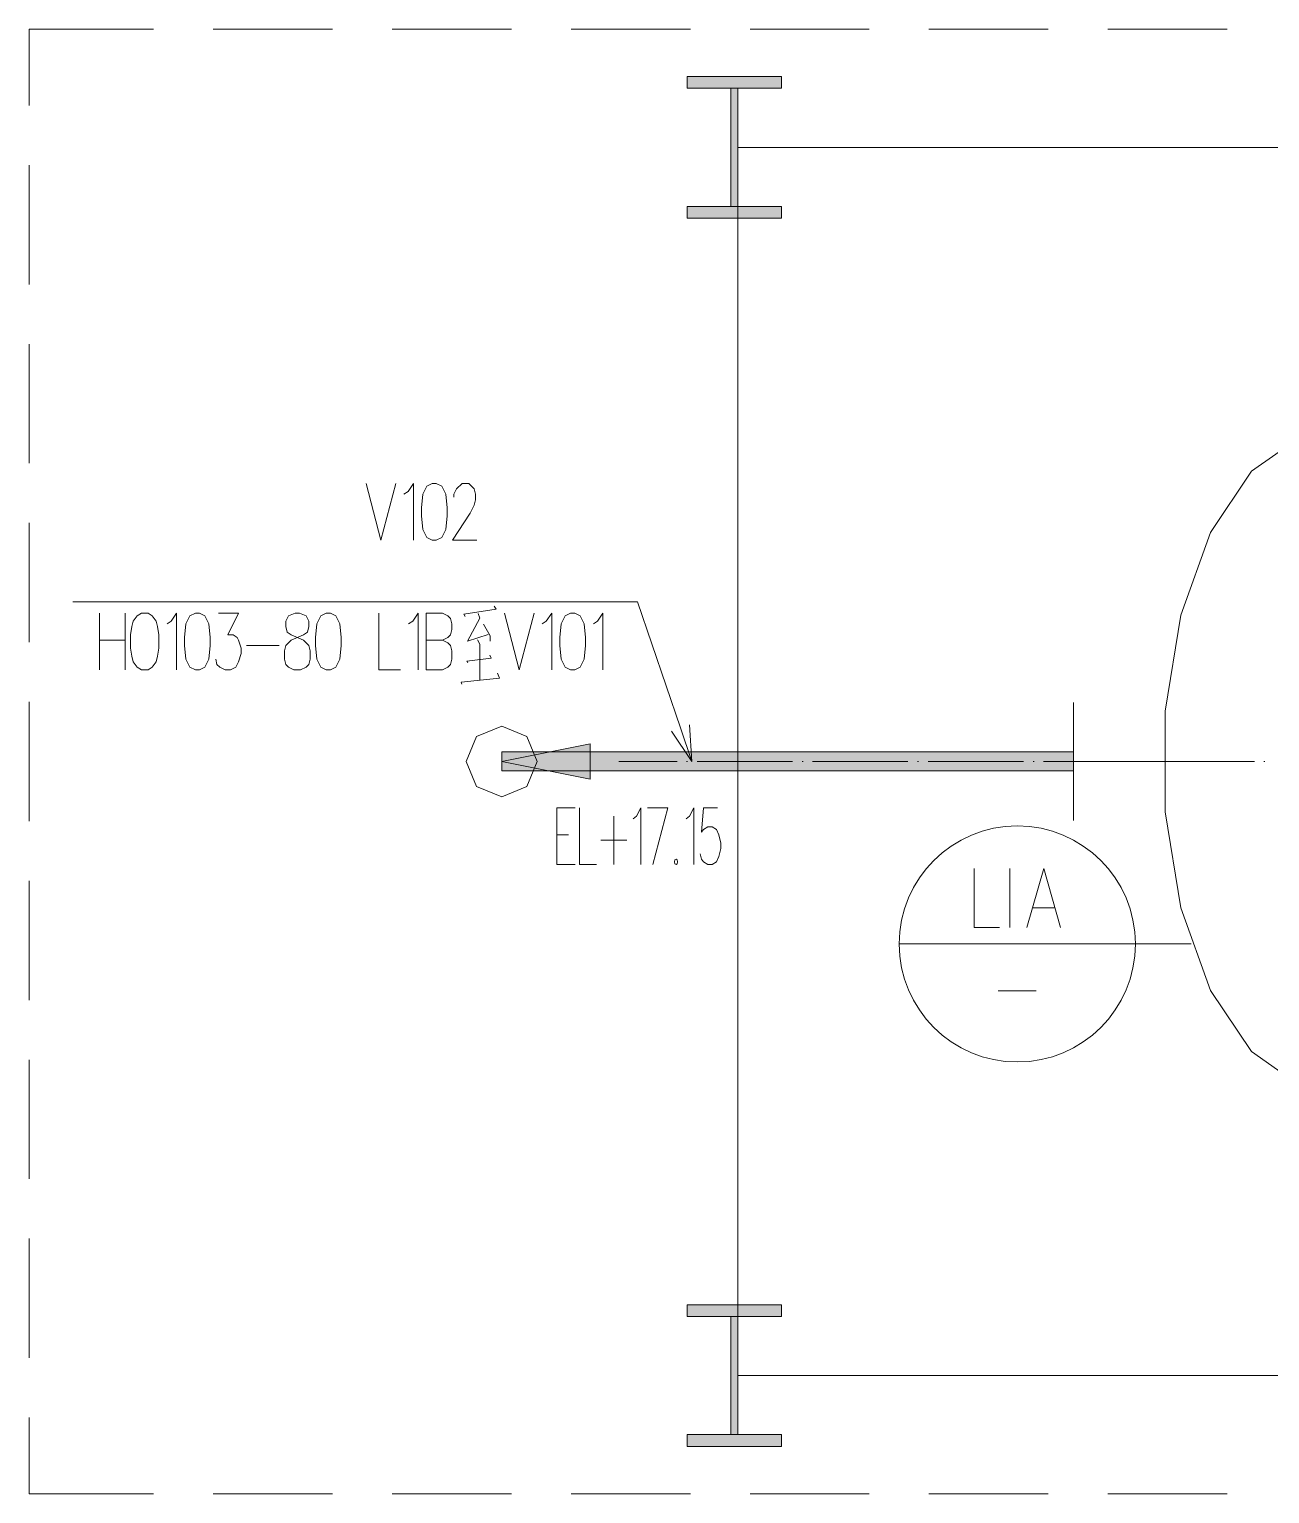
# Model space of a CAD drawing. Header units: millimetres. Extents: x 210 to 63265, y -7201 to 22496.
# Drawn here: x 47267 to 49892, y 9073 to 12173 of the extents above; entities that cross this region are included whole.
import ezdxf

# ---------------------------------------------------------------- set-up
doc = ezdxf.new("R2010")
doc.units = ezdxf.units.MM

msp = doc.modelspace()

# ---------------------------------------------------------------- hatches: boundary and pattern name
h = msp.add_hatch(color=0)
h.dxf.hatch_style = 2
h.paths.add_polyline_path([(48659.1, 12048.1), (48659.1, 12073), (48859.1, 12073), (48859.1, 12048.1)])
h = msp.add_hatch(color=0)
h.dxf.hatch_style = 2
h.paths.add_polyline_path([(48766.6, 12048.1), (48766.6, 11798), (48751.6, 11798), (48751.6, 12048.1)])
h = msp.add_hatch(color=0)
h.dxf.hatch_style = 2
h.paths.add_polyline_path([(48659.1, 11798), (48659.1, 11773.2), (48859.1, 11773.2), (48859.1, 11798)])
h = msp.add_hatch(color=0)
h.dxf.hatch_style = 2
h.paths.add_polyline_path([(48266.6, 10623.2), (48454.1, 10585.7), (48454.1, 10660.6)])
h = msp.add_hatch(color=0)
h.dxf.hatch_style = 2
h.paths.add_polyline_path([(49476.6, 10643.3), (49476.6, 10603.2), (48266.6, 10603.2), (48266.6, 10643.3)])
h = msp.add_hatch(color=0)
h.dxf.hatch_style = 2
h.paths.add_polyline_path([(48659.1, 9448.3), (48659.1, 9473.3), (48859.1, 9473.3), (48859.1, 9448.3)])
h = msp.add_hatch(color=0)
h.dxf.hatch_style = 2
h.paths.add_polyline_path([(48766.6, 9448.3), (48766.6, 9198.3), (48751.6, 9198.3), (48751.6, 9448.3)])
h = msp.add_hatch(color=0)
h.dxf.hatch_style = 2
h.paths.add_polyline_path([(48659.1, 9198.3), (48659.1, 9173.3), (48859.1, 9173.3), (48859.1, 9198.3)])

# ---------------------------------------------------------------- linework, layer by layer
at = {"color": 0, "lineweight": 0}
for points in [[(47266.6, 12011.8), (47266.6, 12173)], [(47266.6, 12173), (47529.7, 12173)], [(47656, 12173), (47908.5, 12173)], [(48034.8, 12173), (48287.2, 12173)], [(48413.5, 12173), (48665.9, 12173)], [(48792.2, 12173), (49044.6, 12173)], [(49170.9, 12173), (49423.3, 12173)], [(49549.6, 12173), (49802, 12173)], [(47266.6, 11633.1), (47266.6, 11885.5)], [(47266.6, 11254.4), (47266.6, 11506.8)], [(50066.5, 9927.5), (49956.8, 9936.5), (49853.7, 10009.1), (49766.6, 10138.6), (49703.7, 10313.2), (49670.6, 10516.6), (49670.6, 10729.9), (49703.7, 10933.1), (49766.6, 11107.7), (49853.7, 11237.4), (49956.8, 11310), (50066.5, 11318.8)], [(47979.7, 11211.6), (48011, 11091.6), (48042.5, 11211.6)], [(48059.6, 11188.7), (48068.2, 11194.4), (48079.7, 11211.6), (48079.7, 11091.6)], [(48165.4, 11183), (48165.4, 11188.7), (48171.1, 11200.2), (48182.5, 11211.6), (48196.7, 11211.6), (48208.1, 11200.2), (48211, 11188.7), (48211, 11177.3), (48208.1, 11166), (48199.5, 11148.8), (48162.5, 11091.6), (48213.8, 11091.6)], [(47266.6, 10875.7), (47266.6, 11128.1)], [(48553.9, 10961.3), (47358.9, 10961.3)], [(48189.1, 10929.9), (48186.1, 10934.7), (48254.6, 10945.6), (48250.7, 10952)], [(48645, 10694.3), (48553.9, 10961.3)], [(47415.3, 10817.2), (47415.3, 10937.2)], [(47469.6, 10937.2), (47469.6, 10817.2)], [(47558.2, 10914.3), (47566.8, 10920), (47578, 10937.2), (47578, 10817.2)], [(47666.8, 10937.2), (47709.5, 10937.2), (47686.6, 10891.4), (47698.1, 10891.4), (47706.7, 10885.7), (47709.5, 10879.9), (47715.3, 10863), (47715.3, 10851.5), (47709.5, 10834.3), (47703.8, 10822.9), (47692.4, 10817.2), (47680.9, 10817.2), (47669.6, 10822.9), (47663.9, 10828.6), (47661.1, 10840.1)], [(48006.7, 10937.2), (48006.7, 10817.2), (48052.3, 10817.2)], [(48069.5, 10914.3), (48078.1, 10920), (48089.5, 10937.2), (48089.5, 10817.2)], [(48106.7, 10817.2), (48106.7, 10937.2), (48141, 10937.2), (48152.3, 10931.5), (48158, 10925.7), (48160.9, 10914.3), (48160.9, 10902.8), (48158, 10891.4), (48152.3, 10885.7), (48141, 10879.9), (48106.7, 10879.9)], [(48219.9, 10926.8), (48194, 10878), (48238, 10892.1)], [(48219.9, 10926.8), (48216.7, 10936.3)], [(48241.9, 10888.9), (48227.8, 10914.1)], [(48272.3, 10937.2), (48303.8, 10817.2), (48335.1, 10937.2)], [(48352.3, 10914.3), (48360.9, 10920), (48372.3, 10937.2), (48372.3, 10817.2)], [(48460.9, 10914.3), (48469.5, 10920), (48480.9, 10937.2), (48480.9, 10817.2)], [(47415.3, 10879.9), (47469.6, 10879.9)], [(48141, 10879.9), (48152.3, 10874.4), (48158, 10868.7), (48160.9, 10857.2), (48160.9, 10840.1), (48158, 10828.6), (48152.3, 10822.9), (48141, 10817.2), (48106.7, 10817.2)], [(48219.9, 10871.7), (48215.1, 10881)], [(48241.9, 10888.9), (48241.9, 10878)], [(47726.7, 10868.7), (47795.2, 10868.7)], [(48219.9, 10871.7), (48219.9, 10794.4)], [(48194.7, 10832.4), (48192.4, 10835.4), (48244.2, 10841.7), (48241.2, 10848.1)], [(48180.6, 10791.4), (48261.6, 10799.3), (48257.7, 10810.2)], [(48180.6, 10791.4), (48182.2, 10786.6)], [(47266.6, 10496.9), (47266.6, 10749.4)], [(49476.6, 10748.1), (49476.6, 10498.2)], [(48669.1, 10623.2), (48645, 10694.3)], [(48663.9, 10700.7), (48669.1, 10623.2)], [(48669.1, 10623.2), (48625.8, 10687.6)], [(48514.4, 10623.2), (48637.8, 10623.2)], [(48658, 10623.2), (48660, 10623.2)], [(48680.2, 10623.2), (48882.2, 10623.2)], [(48902.4, 10623.2), (48904.4, 10623.2)], [(48924.6, 10623.2), (49126.5, 10623.2)], [(49146.8, 10623.2), (49148.7, 10623.2)], [(49168.9, 10623.2), (49370.9, 10623.2)], [(49391.1, 10623.2), (49393.3, 10623.2)], [(49413.5, 10623.2), (49615.5, 10623.2)], [(49476.6, 10623.2), (49676.6, 10623.2)], [(49635.7, 10623.2), (49637.6, 10623.2)], [(49657.9, 10623.2), (49859.8, 10623.2)], [(49880, 10623.2), (49882, 10623.2)], [(48382.9, 10404.8), (48382.9, 10524.8), (48421.7, 10524.8)], [(48431, 10524.8), (48431, 10404.8), (48467.5, 10404.8)], [(48545.1, 10501.9), (48552.1, 10507.7), (48561.2, 10524.8), (48561.2, 10404.8)], [(48574.8, 10524.8), (48618.3, 10524.8), (48586.3, 10404.8)], [(48657.1, 10501.9), (48664.1, 10507.7), (48673.2, 10524.8), (48673.2, 10404.8)], [(48723.5, 10524.8), (48693.8, 10524.8), (48689.2, 10473.5), (48693.8, 10479.2), (48702.9, 10484.8), (48712, 10484.8), (48721.2, 10479.2), (48725.8, 10467.8), (48730.3, 10450.6), (48730.3, 10439.2), (48725.8, 10422), (48721.2, 10410.5), (48712, 10404.8), (48702.9, 10404.8), (48693.8, 10410.5), (48689.2, 10416.3), (48686.8, 10427.7)], [(48504, 10507.7), (48504, 10404.8)], [(48382.9, 10467.8), (48408.1, 10467.8)], [(48476.6, 10456.3), (48531.5, 10456.3)], [(48382.9, 10404.8), (48421.7, 10404.8)], [(49266.4, 10396.6), (49266.4, 10271.5), (49319.9, 10271.5)], [(49342.3, 10271.5), (49342.3, 10396.6)], [(49377.9, 10271.5), (49413.7, 10396.6), (49449.4, 10271.5)], [(47266.6, 10118.2), (47266.6, 10370.6)], [(49391.3, 10313.2), (49436, 10313.2)], [(49507.8, 10237), (49107.9, 10237)], [(49507.8, 10237), (49726.2, 10237)], [(49317.6, 10137.4), (49398.1, 10137.4)], [(47266.6, 9739.5), (47266.6, 9991.9)], [(47266.6, 9360.8), (47266.6, 9613.2)], [(47266.6, 9073.3), (47266.6, 9234.5)], [(47266.6, 9073.3), (47529.7, 9073.3)], [(47656, 9073.3), (47908.5, 9073.3)], [(48034.8, 9073.3), (48287.2, 9073.3)], [(48413.5, 9073.3), (48665.9, 9073.3)], [(48792.2, 9073.3), (49044.6, 9073.3)], [(49170.9, 9073.3), (49423.3, 9073.3)], [(49549.6, 9073.3), (49802, 9073.3)]]:
    msp.add_lwpolyline(points, dxfattribs=at)
for points in [[(48659.1, 12048.1), (48659.1, 12073), (48859.1, 12073), (48859.1, 12048.1)], [(48766.6, 12048.1), (48766.6, 11798), (48751.6, 11798), (48751.6, 12048.1)], [(53166.1, 11923.1), (48766.6, 11923.1), (48766.6, 9323.4), (53166.1, 9323.4)], [(48659.1, 11798), (48659.1, 11773.2), (48859.1, 11773.2), (48859.1, 11798)], [(48096.7, 11143.1), (48096.7, 11160.3), (48099.5, 11188.7), (48108.1, 11205.9), (48119.6, 11211.6), (48128.1, 11211.6), (48139.6, 11205.9), (48148.2, 11188.7), (48151, 11160.3), (48151, 11143.1), (48148.2, 11114.5), (48139.6, 11097.3), (48128.1, 11091.6), (48119.6, 11091.6), (48108.1, 11097.3), (48099.5, 11114.5)], [(47481.1, 10863), (47481.1, 10891.4), (47483.8, 10908.6), (47486.6, 10920), (47495.2, 10931.5), (47503.8, 10937.2), (47518.1, 10937.2), (47526.7, 10931.5), (47535.3, 10920), (47538.2, 10908.6), (47541, 10891.4), (47541, 10863), (47538.2, 10845.8), (47535.3, 10834.3), (47526.7, 10822.9), (47518.1, 10817.2), (47503.8, 10817.2), (47495.2, 10822.9), (47486.6, 10834.3), (47483.8, 10845.8)], [(47595.2, 10868.7), (47595.2, 10885.7), (47598.1, 10914.3), (47606.7, 10931.5), (47618.1, 10937.2), (47626.7, 10937.2), (47638.2, 10931.5), (47646.7, 10914.3), (47649.6, 10885.7), (47649.6, 10868.7), (47646.7, 10840.1), (47638.2, 10822.9), (47626.7, 10817.2), (47618.1, 10817.2), (47606.7, 10822.9), (47598.1, 10840.1)], [(47806.7, 10840.1), (47809.5, 10828.6), (47815.3, 10822.9), (47826.7, 10817.2), (47841, 10817.2), (47852.5, 10822.9), (47858.2, 10828.6), (47860.9, 10840.1), (47860.9, 10857.2), (47858.2, 10868.7), (47846.7, 10879.9), (47821, 10891.4), (47812.4, 10897.1), (47809.5, 10908.6), (47809.5, 10920), (47815.3, 10931.5), (47829.6, 10937.2), (47838.2, 10937.2), (47852.5, 10931.5), (47858.2, 10920), (47858.2, 10908.6), (47855.3, 10897.1), (47846.7, 10891.4), (47821, 10879.9), (47809.5, 10868.7), (47806.7, 10857.2)], [(47872.3, 10868.7), (47872.3, 10885.7), (47875.2, 10914.3), (47883.8, 10931.5), (47895.2, 10937.2), (47903.8, 10937.2), (47915.3, 10931.5), (47923.8, 10914.3), (47926.7, 10885.7), (47926.7, 10868.7), (47923.8, 10840.1), (47915.3, 10822.9), (47903.8, 10817.2), (47895.2, 10817.2), (47883.8, 10822.9), (47875.2, 10840.1)], [(48389.5, 10868.7), (48389.5, 10885.7), (48392.4, 10914.3), (48401, 10931.5), (48412.4, 10937.2), (48421, 10937.2), (48432.3, 10931.5), (48440.8, 10914.3), (48443.7, 10885.7), (48443.7, 10868.7), (48440.8, 10840.1), (48432.3, 10822.9), (48421, 10817.2), (48412.4, 10817.2), (48401, 10822.9), (48392.4, 10840.1)], [(48191.6, 10623.2), (48213.5, 10676.2), (48266.6, 10698.2), (48319.6, 10676.2), (48341.6, 10623.2), (48319.6, 10570.1), (48266.6, 10548.3), (48213.5, 10570.1)], [(48266.6, 10623.2), (48454.1, 10585.7), (48454.1, 10660.6)], [(49476.6, 10643.3), (49476.6, 10603.2), (48266.6, 10603.2), (48266.6, 10643.3)], [(48632.1, 10410.5), (48633.3, 10406.4), (48635.5, 10404.8), (48637.6, 10406.4), (48638.9, 10410.5), (48637.6, 10414.8), (48635.5, 10416.4), (48633.3, 10414.8)], [(48659.1, 9448.3), (48659.1, 9473.3), (48859.1, 9473.3), (48859.1, 9448.3)], [(48766.6, 9448.3), (48766.6, 9198.3), (48751.6, 9198.3), (48751.6, 9448.3)], [(48659.1, 9198.3), (48659.1, 9173.3), (48859.1, 9173.3), (48859.1, 9198.3)]]:
    msp.add_lwpolyline(points, close=True, dxfattribs=at)
msp.add_circle((49357.9, 10237), 249.9, dxfattribs=at)

doc.saveas('drawing.dxf')
